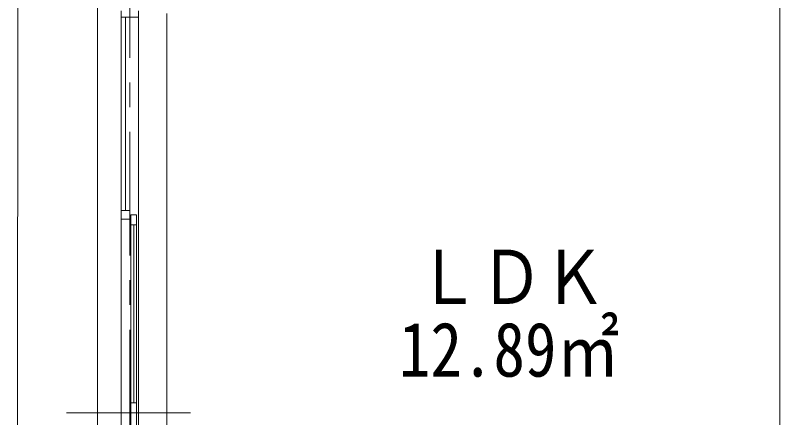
# Model space of a CAD drawing. Units: millimetres at full size; details may follow other scales. Extents: x -443943 to 462275, y -43546 to 79452.
# Drawn here: x -214042 to -210955, y 3789 to 5417 of the extents above; entities that cross this region are included whole.
import ezdxf
from ezdxf.enums import TextEntityAlignment as Align

# ---------------------------------------------------------------- set-up
doc = ezdxf.new("R2010")
doc.units = ezdxf.units.MM
doc.header["$LTSCALE"] = 100
doc.linetypes.add('CHAIN1', pattern=[8, 5, -1, 1, -1])
doc.layers.add('4-0_仕上', color=7, linetype='Continuous', lineweight=15)
doc.layers.add('4-1_通り芯', color=4, linetype='Continuous', lineweight=9)
doc.styles.add('ＭＳ ゴシック', font='')
doc.styles.get('ＭＳ ゴシック').set_extended_font_data('MS Gothic')

msp = doc.modelspace()

# ---------------------------------------------------------------- linework, layer by layer
at = {"layer": '4-0_仕上'}
msp.add_line((-214042.5, -6963.1), (-214028.2, 10354.2), dxfattribs=at)
at = {"layer": '4-1_通り芯', "linetype": 'CHAIN1'}
msp.add_line((-213580, 14545), (-213580, -6100.9), dxfattribs=at)
at = {"layer": '4-1_通り芯'}
for p, q in [((-213615, 2184.1), (-213615, 5434.1)), ((-213545, 5409.1), (-213615, 5409.1)), ((-213597.5, 4626.6), (-213597.5, 5409.1)), ((-213430, 2194.1), (-213430, 5424.1)), ((-213580, 4574.1), (-213580, 4644.1)), ((-213580, 4626.6), (-213615, 4626.6)), ((-213580, 4591.6), (-213615, 4591.6)), ((-213575.5, 4569.1), (-213552.5, 4569.1)), ((-213564, 3849.1), (-213564, 4569.1)), ((-213575.5, 3849.1), (-213552.5, 3849.1)), ((-213835, 3809.1), (-213335, 3809.1))]:
    msp.add_line(p, q, dxfattribs=at)
at = {"layer": '4-1_通り芯', "color": 3, "lineweight": 20}
msp.add_lwpolyline([(-210990, 8669.1), (-210955, 8659.7), (-210955, 1691.1)], dxfattribs=at)
at = {"layer": '4-1_通り芯'}
for points in [[(-213700, 5449.1), (-213710, 5449.1), (-213710, 2184.1), (-213700, 2184.1)], [(-213545, 5434.1), (-213545, 2184.1), (-213550, 2184.1)]]:
    msp.add_lwpolyline(points, dxfattribs=at)
msp.add_lwpolyline([(-213575.5, 3009.1), (-213575.5, 4609.1), (-213552.5, 4609.1), (-213552.5, 3009.1)], close=True, dxfattribs=at)

# ---------------------------------------------------------------- texts
at = {"layer": '4-1_通り芯', "color": 7, "style": 'ＭＳ ゴシック', "width": 0.85}
for s, p in [('ＬＤＫ', (-212420.7, 4182.9)), ('12.89㎡', (-212492.6, 3889.5))]:
    msp.add_text(s, height=219.9, dxfattribs=at).set_placement(p, align=Align.BOTTOM_LEFT)

doc.saveas('drawing.dxf')
